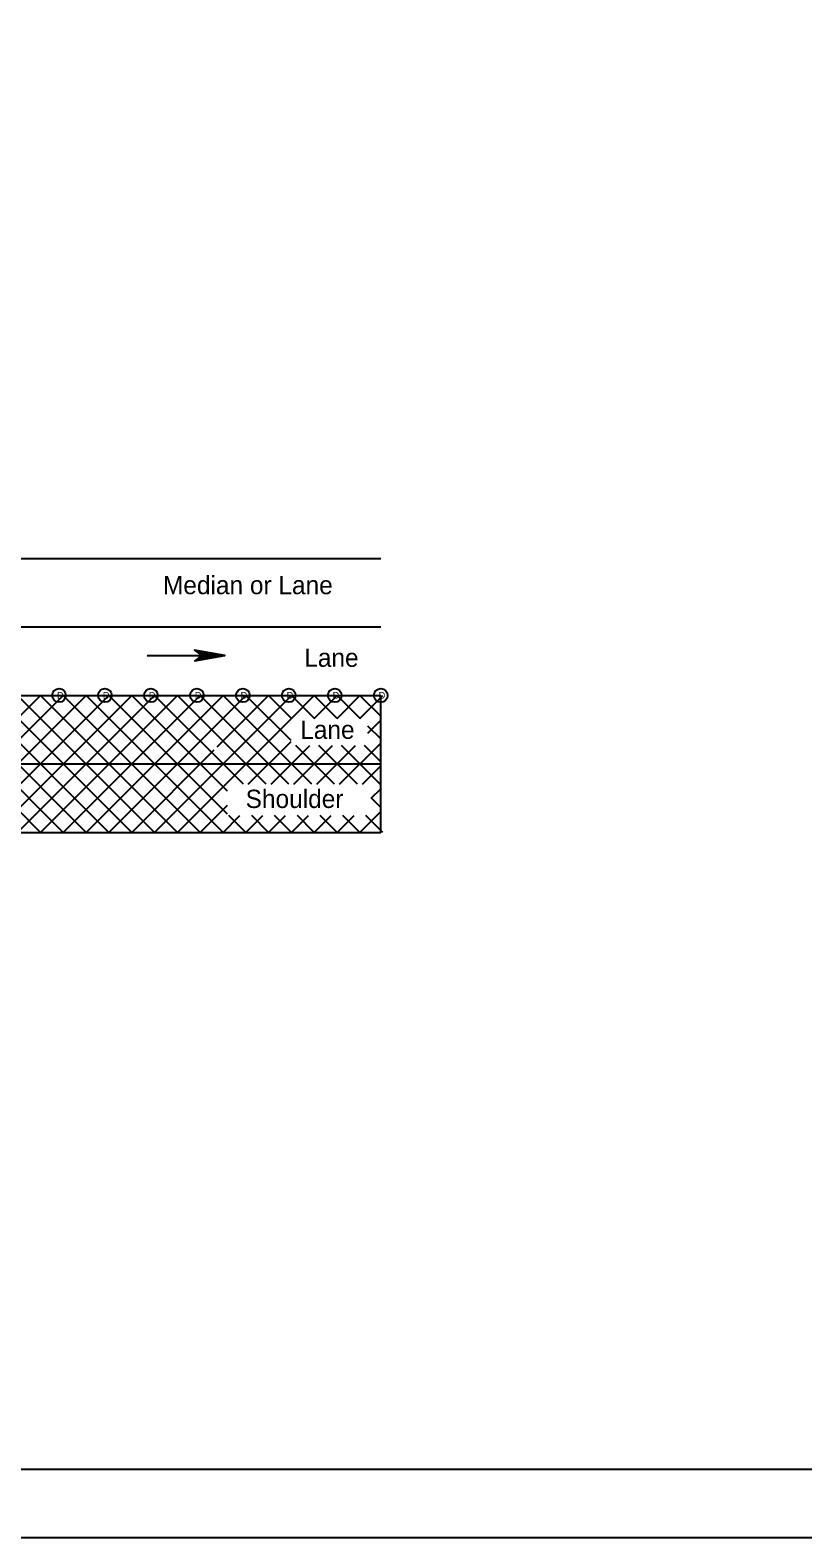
# Model space of a CAD drawing. Extents: x 499945 to 500993, y 499985 to 500645.
# Drawn here: x 500585.2 to 500754.3, y 499985 to 500315 of the extents above; entities that cross this region are included whole.
import ezdxf

# ---------------------------------------------------------------- set-up
doc = ezdxf.new("R2010")
doc.units = 0
for name, color, linetype in [('1', 7, 'Continuous'), ('24', 7, 'Continuous'), ('41', 7, 'Continuous'), ('5', 7, 'Continuous'), ('56', 7, 'Continuous'), ('60', 7, 'Continuous')]:
    doc.layers.add(name, color=color, linetype=linetype)

msp = doc.modelspace()

# ---------------------------------------------------------------- linework, layer by layer
at = {"layer": '1'}
for p, q in [((500075.9, 500199.37), (500661.95, 500199.37)), ((500075.9, 500184.38), (500661.95, 500184.38)), ((500075.9, 500169.4), (500661.95, 500169.4)), ((500342.61, 500169.4), (500661.95, 500169.4)), ((500557.47, 500139.42), (500587.45, 500169.4)), ((500587.45, 500139.42), (500557.47, 500169.4)), ((500562.47, 500139.42), (500592.45, 500169.4)), ((500592.45, 500139.42), (500562.47, 500169.4)), ((500567.47, 500139.42), (500597.44, 500169.4)), ((500597.44, 500139.42), (500567.47, 500169.4)), ((500572.46, 500139.42), (500602.44, 500169.4)), ((500602.44, 500139.42), (500572.46, 500169.4)), ((500577.46, 500139.42), (500607.43, 500169.4)), ((500607.43, 500139.42), (500577.46, 500169.4)), ((500582.45, 500139.42), (500612.43, 500169.4)), ((500612.43, 500139.42), (500582.45, 500169.4)), ((500587.45, 500139.42), (500617.43, 500169.4)), ((500617.43, 500139.42), (500587.45, 500169.4)), ((500622.42, 500139.42), (500592.45, 500169.4)), ((500592.45, 500139.42), (500622.42, 500169.4)), ((500627.42, 500139.42), (500597.44, 500169.4)), ((500597.44, 500139.42), (500627.42, 500169.4)), ((500602.44, 500139.42), (500632.42, 500169.4)), ((500628.4, 500143.43), (500602.44, 500169.4)), ((500628.4, 500148.43), (500607.43, 500169.4)), ((500612.43, 500139.42), (500642.41, 500169.4)), ((500631.87, 500149.96), (500612.43, 500169.4)), ((500636.87, 500149.96), (500617.43, 500169.4)), ((500641.86, 500149.96), (500622.42, 500169.4)), ((500626.11, 500158.1), (500637.41, 500169.4)), ((500646.86, 500149.96), (500627.42, 500169.4)), ((500642.3, 500159.51), (500632.42, 500169.4)), ((500642.44, 500164.37), (500637.41, 500169.4)), ((500642.38, 500164.37), (500647.4, 500169.4)), ((500647.44, 500164.37), (500642.41, 500169.4)), ((500647.37, 500164.37), (500652.4, 500169.4)), ((500652.43, 500164.37), (500647.4, 500169.4)), ((500652.37, 500164.37), (500657.4, 500169.4)), ((500657.43, 500164.37), (500652.4, 500169.4)), ((500657.37, 500164.37), (500662.39, 500169.4)), ((500661.95, 500164.84), (500657.4, 500169.4)), ((500661.95, 500139.42), (500661.95, 500169.4)), ((500617.43, 500139.42), (500642.3, 500164.29)), ((500659.1, 500161.11), (500661.95, 500163.95)), ((500661.95, 500159.85), (500659.1, 500162.69)), ((500632.96, 500149.96), (500642.3, 500159.29)), ((500637.96, 500149.96), (500646.43, 500158.43)), ((500642.95, 500149.96), (500651.42, 500158.43)), ((500651.85, 500149.96), (500643.38, 500158.43)), ((500647.95, 500149.96), (500656.42, 500158.43)), ((500656.85, 500149.96), (500648.38, 500158.43)), ((500652.95, 500149.96), (500661.95, 500158.96)), ((500661.95, 500149.85), (500653.38, 500158.43)), ((500661.95, 500154.85), (500658.37, 500158.43)), ((500607.43, 500139.42), (500625.5, 500157.48)), ((500366.29, 500154.41), (500661.95, 500154.41)), ((500657.94, 500149.96), (500661.95, 500153.96)), ((500659.86, 500146.88), (500661.95, 500148.97)), ((500622.42, 500139.42), (500628.4, 500145.4)), ((500661.95, 500144.86), (500659.86, 500146.95)), ((500627.42, 500139.42), (500631.13, 500143.13)), ((500632.42, 500139.42), (500628.7, 500143.13)), ((500632.42, 500139.42), (500636.13, 500143.13)), ((500637.41, 500139.42), (500633.7, 500143.13)), ((500637.41, 500139.42), (500641.12, 500143.13)), ((500642.41, 500139.42), (500638.7, 500143.13)), ((500642.41, 500139.42), (500646.12, 500143.13)), ((500647.4, 500139.42), (500643.69, 500143.13)), ((500647.4, 500139.42), (500651.12, 500143.13)), ((500652.4, 500139.42), (500648.69, 500143.13)), ((500652.4, 500139.42), (500656.11, 500143.13)), ((500657.4, 500139.42), (500653.68, 500143.13)), ((500657.4, 500139.42), (500661.95, 500143.97)), ((500662.39, 500139.42), (500658.68, 500143.13)), ((500442.54, 500139.42), (500661.95, 500139.42)), ((500000, 500000), (500990, 500000)), ((500993, 499985), (499944.83, 499985))]:
    msp.add_line(p, q, dxfattribs=at)
at = {"layer": '24'}
msp.add_line((500610.85, 500178.14), (500622.78, 500178.14), dxfattribs=at)
msp.add_lwpolyline([(500627.84, 500178.14), (500621.19, 500179.32), (500622.78, 500178.14), (500621.23, 500176.98), (500627.84, 500178.14), (500627.4, 500178.13), (500621.38, 500179.23), (500622.9, 500178.13), (500621.5, 500177.07), (500627.16, 500178.11), (500626.94, 500178.14), (500621.78, 500179.06), (500622.94, 500178.13), (500621.75, 500177.22), (500626.84, 500178.14), (500626.62, 500178.11), (500622.11, 500178.92), (500622.99, 500178.14), (500622.09, 500177.33), (500625.97, 500178.11), (500625.6, 500178.11), (500622.44, 500178.75), (500623.06, 500178.16), (500622.4, 500177.5), (500625.53, 500178.14), (500625.18, 500178.16), (500622.8, 500178.57), (500623.26, 500178.11), (500622.77, 500177.65), (500624.85, 500178.14), (500624.52, 500178.17), (500623.09, 500178.45), (500623.33, 500178.13), (500622.94, 500177.77), (500624.34, 500178.14), (500623.41, 500178.36), (500623.55, 500178.11), (500623.14, 500177.85), (500624.11, 500178.11), (500623.5, 500178.26), (500623.75, 500178.06), (500623.46, 500177.94), (500623.75, 500178.13), (500623.6, 500178.16)], dxfattribs=at)
at = {"layer": '41'}
msp.add_lwpolyline([(499944.83, 500645), (500993, 500645), (500993, 499985), (499944.83, 499985)], close=True, dxfattribs=at)
at = {"layer": '56'}
for centre in [(500591.52, 500169.4), (500601.58, 500169.4), (500611.64, 500169.4), (500621.7, 500169.4), (500631.76, 500169.4), (500641.82, 500169.4), (500651.89, 500169.4), (500661.95, 500169.4)]:
    msp.add_circle(centre, 1.5, dxfattribs=at)
at = {"layer": '60'}
for centre in [(500591.52, 500169.4), (500601.58, 500169.4), (500611.64, 500169.4), (500621.7, 500169.4), (500631.76, 500169.4), (500641.82, 500169.4), (500651.89, 500169.4), (500661.95, 500169.4)]:
    msp.add_circle(centre, 1.5, dxfattribs=at)

# ---------------------------------------------------------------- texts
at = {"layer": '5'}
for s, p in [('Median or Lane', (500614.27, 500191.54)), ('Lane', (500645.2, 500175.65)), ('Lane', (500644.32, 500159.88)), ('Shoulder', (500632.37, 500144.75))]:
    msp.add_text(s, height=4, dxfattribs=at).set_placement(p)
at = {"layer": '56'}
for p in [(500591.06, 500168.65), (500601.12, 500168.65), (500611.18, 500168.65), (500621.24, 500168.65), (500631.3, 500168.65), (500641.36, 500168.65), (500651.43, 500168.65), (500661.49, 500168.65)]:
    msp.add_text('D', height=1.5, dxfattribs=at).set_placement(p)

doc.saveas('drawing.dxf')
